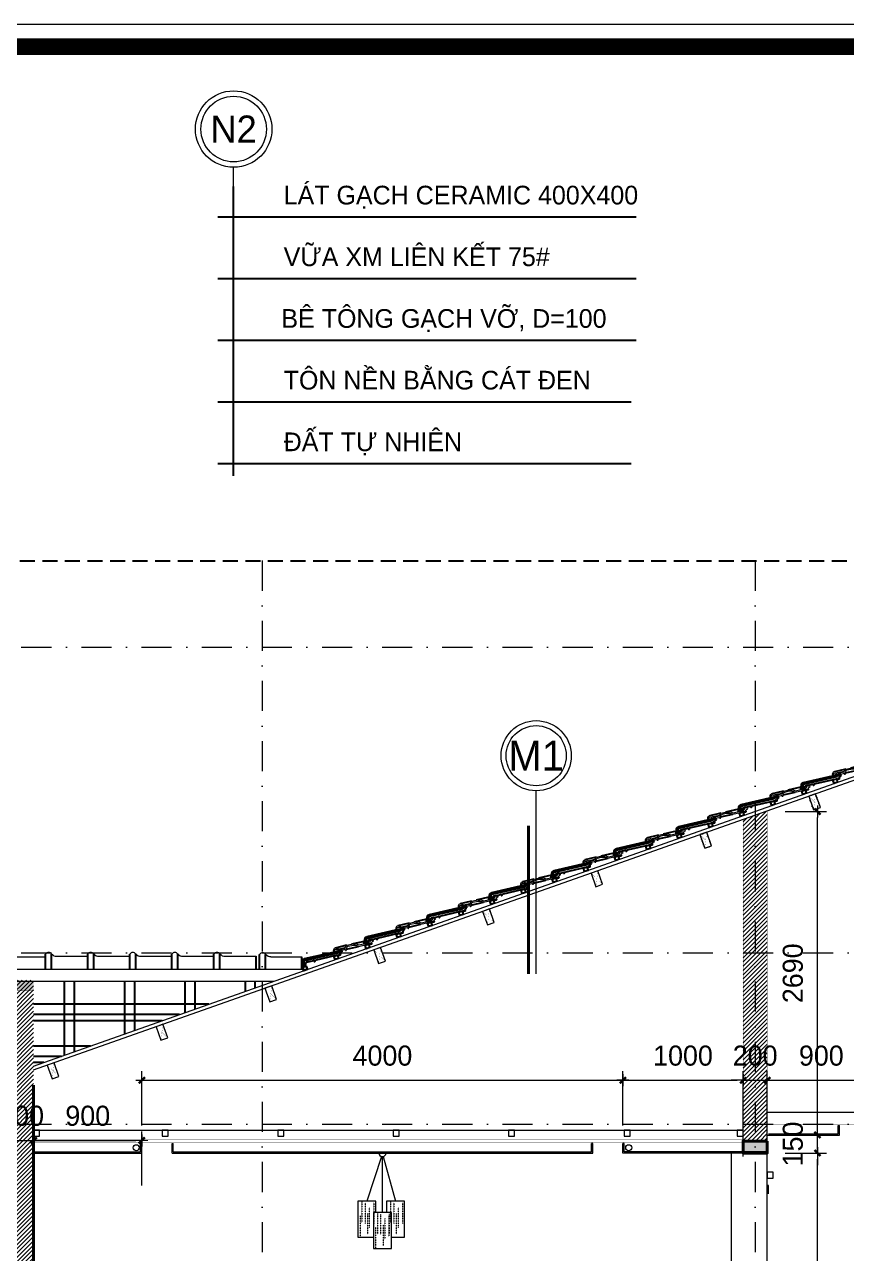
# Model space of a CAD drawing. Header units: millimetres. Extents: x 615730 to 2792744, y 139412 to 597571.
# Drawn here: x 804771 to 811604, y 294070 to 304290 of the extents above; entities that cross this region are included whole.
import ezdxf
from ezdxf.enums import TextEntityAlignment as Align

# ---------------------------------------------------------------- set-up
doc = ezdxf.new("R2010")
doc.units = ezdxf.units.MM
doc.header["$MEASUREMENT"] = 0
doc.header["$PDMODE"] = 34
for name, pattern in [('DASHDOT', [1, 0.5, -0.25, 0, -0.25]), ('DOT2', [0.125, 0, -0.125]), ('HIDDEN2', [0.1875, 0.125, -0.0625])]:
    doc.linetypes.add(name, pattern=pattern)
doc.layers.get('0').update_dxf_attribs({"lineweight": 5})
for name, color, linetype in [('11', 250, 'Continuous'), ('5', 42, 'Continuous'), ('7', 7, 'Continuous'), ('8', 8, 'Continuous'), ('DO', 1, 'Continuous'), ('H', 252, 'Continuous'), ('KICH THUOC', 148, 'Continuous'), ('noi that', 29, 'Continuous'), ('TEXT', 2, 'Continuous'), ('thaydam', 42, 'Continuous')]:
    doc.layers.add(name, color=color, linetype=linetype)
for name, color, linetype, lineweight in [('4', 4, 'Continuous', 18), ('B', 4, 'Continuous', 18), ('CAT', 11, 'Continuous', 40), ('HATCH', 42, 'Continuous', 5), ('KT', 148, 'Continuous', 18), ('manh', 252, 'Continuous', 5), ('NETNGOAITUONG', 1, 'Continuous', 40), ('NetNho', 250, 'Continuous', 13), ('Sieu manh', 155, 'Continuous', 5), ('thay', 7, 'Continuous', 15), ('TIM TRUC', 149, 'DASHDOT', 9), ('VLIEU', 250, 'Continuous', 9)]:
    doc.layers.add(name, color=color, linetype=linetype, lineweight=lineweight)
doc.styles.add('CHUHOA', font='')
doc.styles.add('Ghi chu', font='')
doc.styles.add('VNI-AVO', font='vni-roms.shx')
doc.styles.get('CHUHOA').set_extended_font_data('.VnAvantH')
doc.styles.get('Ghi chu').set_extended_font_data('.VnAvantH')
doc.dimstyles.new('1-50b', dxfattribs={"dimtxt": 167, "dimasz": 50, "dimexe": 75, "dimexo": 150, "dimgap": 120, "dimtad": 1, "dimdec": 0, "dimzin": 12, "dimtxsty": 'VNI-AVO', "dimblk": ']', "dimcen": 0, "dimdle": 50, "dimclrd": 252, "dimclre": 252, "dimclrt": 2, "dimadec": 0, "dimazin": 0, "dimtfac": 1, "dimtdec": 0, "dimtix": 1, "dimtmove": 2, "dimatfit": 0, "dimldrblk": 'OPEN90', "dimfxl": 1, "dimlwd": -1, "dimlwe": -1, "dimarcsym": 0})

# ---------------------------------------------------------------- blocks, each defined once
blk = doc.blocks.new('NGOI-TAY')
at = {"layer": '4'}
blk.add_line((-73903, 12424), (-73819, 12457), dxfattribs=at)
for points in [[(-73990, 12400), (-73962, 12411, -0.176175), (-73904, 12412), (-73811, 12449, -0.414214), (-73810, 12452), (-73802, 12455, -0.327197), (-73788, 12474), (-73791, 12481), (-73792, 12481), (-73795, 12488), (-73798, 12486, 0.414214), (-73801, 12480, -1), (-73806, 12478, 0.783018), (-73815, 12477), (-73819, 12457)], [(-74056, 12363, 0.03122), (-74078, 12371, 0.652394), (-74105, 12339), (-74106, 12338), (-74104, 12334, -0.414214), (-74102, 12333, 0.414214), (-74100, 12332), (-74095, 12334, 0.414214), (-74094, 12336), (-74097, 12345, -0.58715), (-74080, 12361, -0.037186), (-74057, 12352), (-74015, 12368, -0.414214), (-74009, 12366, 0.414214), (-74002, 12363, 0.414214), (-74000, 12369, -0.162278), (-74000, 12385), (-73998, 12392, -0.162278), (-73990, 12400)], [(-74014, 12380), (-74003, 12406), (-73966, 12420, -0.162278), (-73903, 12424, -3.222119)]]:
    blk.add_lwpolyline(points, format="xyb", dxfattribs=at)
blk.add_lwpolyline([(-74014, 12380), (-74056, 12363)], dxfattribs=at)
at = {"layer": '5'}
for p, q in [((-73621, 12589), (-73849, 12499)), ((-73580, 12594), (-73845, 12490)), ((-73583, 12588), (-73845, 12485)), ((-73826, 12476), (-73581, 12573)), ((-73597, 12599), (-73609, 12595)), ((-73603, 12594), (-73551, 12614)), ((-73567, 12580), (-73560, 12583)), ((-73546, 12602), (-73551, 12614)), ((-73856, 12451), (-73859, 12484)), ((-73846, 12449), (-73849, 12485)), ((-74003, 12406), (-74092, 12370)), ((-74060, 12365), (-74013, 12384)), ((-74001, 12374), (-73904, 12412)), ((-73862, 12467), (-73863, 12467)), ((-73857, 12451), (-73863, 12467)), ((-73856, 12451), (-73862, 12467)), ((-73856, 12451), (-73857, 12451)), ((-73857, 12451), (-73855, 12446)), ((-73851, 12445), (-73847, 12446))]:
    blk.add_line(p, q, dxfattribs=at)
for points in [[(-73855, 12495), (-73603, 12594, 0.414214), (-73602, 12595, -0.414214), (-73602, 12597)], [(-73571, 12610), (-73597, 12599, 1)], [(-73560, 12583), (-73558, 12577, -0.414214), (-73559, 12573), (-73573, 12568, -0.300021), (-73577, 12569), (-73581, 12573)], [(-73568, 12577), (-73569, 12572, -0.31059), (-73571, 12569, -1.592487)], [(-73847, 12446), (-73834, 12451, 0.306678), (-73831, 12456), (-73829, 12472, -0.306678), (-73826, 12476)], [(-73846, 12449, -0.25674), (-73829, 12470)], [(-73802, 12455), (-73800, 12449, -0.414214), (-73802, 12445), (-73816, 12440, -0.300021), (-73819, 12440), (-73823, 12444)]]:
    blk.add_lwpolyline(points, format="xyb", dxfattribs=at)
for points in [[(-73552, 12616), (-73602, 12597)], [(-73597, 12599), (-73571, 12610)], [(-73570, 12609), (-73566, 12600), (-73580, 12594), (-73583, 12588)], [(-73798, 12486), (-73828, 12474)], [(-73864, 12460), (-73966, 12420)], [(-73868, 12459), (-73864, 12439)]]:
    blk.add_lwpolyline(points, dxfattribs=at)
for centre, radius, start, end in [((-73567, 12578), 2, 111.4771, 201.4771), ((-73540, 12583), 20.2, 108.2652, 180.7368), ((-73842, 12477), 23, 114.3308, 206.1105), ((-73844, 12485), 15, 111.4771, 186.7336), ((-73844, 12485), 5, 111.4771, 186.7336), ((-73843, 12480), 5, 111.4771, 186.7336), ((-73771, 12492), 5, 21.4771, 111.4771), ((-73762, 12496), 5, 201.4771, 291.4771), ((-73762, 12496), 5, 291.4771, 21.4771), ((-73734, 12507), 25, 189.9402, 201.4771), ((-73855, 12445), 1, 21.4771, 111.4771), ((-73852, 12446), 2, 201.4771, 291.4771), ((-73848, 12448), 2, 291.4771, 21.4771)]:
    blk.add_arc(centre, radius, start, end, dxfattribs=at)
at = {"layer": '7'}
for points in [[(-73609, 12558), (-73582, 12572), (-73568, 12545), (-73595, 12531)], [(-73852, 12429), (-73825, 12443), (-73811, 12417), (-73838, 12402)]]:
    blk.add_lwpolyline(points, close=True, dxfattribs=at)
blk = doc.blocks.new('fgff')
at = {"layer": '4'}
blk.add_lwpolyline([(421530, 348739), (421787, 348739)], dxfattribs=at)
for centre, radius, start, end in [((421462, 348741), 30.3, 34.3098, 145.6902), ((421530, 348797), 57.7, 221.7273, 270.3526)]:
    blk.add_arc(centre, radius, start, end, dxfattribs=at)
at = {"layer": '8'}
for points in [[(421437, 348632), (421437, 348758)], [(421487, 348632), (421487, 348758)], [(421787, 348632), (421787, 348739)]]:
    blk.add_lwpolyline(points, dxfattribs=at)
blk = doc.blocks.new('Ghi chu vat lieu')
blk.add_circle((0, 700), 300)
at = {"layer": 'HATCH'}
blk.add_circle((0, 700), 350, dxfattribs=at)
at = {"layer": 'thay'}
blk.add_line((0, 0), (0, 350), dxfattribs=at)
at = {"layer": 'TEXT', "style": 'Ghi chu', "width": 1.961742}
blk.add_attdef('TRUC', text='', height=300, dxfattribs=at).set_placement((-295, 550), (295, 550), align=Align.FIT)
blk = doc.blocks.new(']')
for p, q in [((1, 0), (-1, 0)), ((0, 1), (0, -1))]:
    blk.add_line(p, q)
at = {"color": 9, "const_width": 0.4}
blk.add_lwpolyline([(-0.51, -0.51), (0.51, 0.51)], dxfattribs=at)
blk = doc.blocks.new('*D481')
at = {"layer": 'DEFPOINTS', "color": 0, "ltscale": 10, "transparency": 16777216}
for p in [(810945, 294905), (811363, 294905), (810945, 291645)]:
    blk.add_point(p, dxfattribs=at)
at = {"layer": 'KT', "color": 252, "ltscale": 10, "transparency": 16777216}
for p, q in [((811095, 294905), (811438, 294905)), ((811363, 291695), (811363, 294855)), ((811095, 291645), (811438, 291645))]:
    blk.add_line(p, q, dxfattribs=at)
at = {"layer": 'KT', "color": 252, "ltscale": 10, "transparency": 16777216, "xscale": 50, "yscale": 50, "zscale": 50}
for p, rotation in [((811363, 294905), 90), ((811363, 291645), 270)]:
    blk.add_blockref(']', p, dxfattribs=dict(at, rotation=rotation))
at = {"layer": 'KT', "color": 2, "ltscale": 10, "transparency": 16777216, "insert": (811159, 293275), "char_height": 167, "attachment_point": 5, "rotation": 90, "style": 'VNI-AVO'}
blk.add_mtext('3260', dxfattribs=at)
blk = doc.blocks.new('_Open90')
at = {"color": 0, "linetype": 'ByBlock', "lineweight": -2}
for p, q in [((0, 0), (-1, 0)), ((-0.5, 0.5), (0, 0)), ((0, 0), (-0.5, -0.5))]:
    blk.add_line(p, q, dxfattribs=at)
blk = doc.blocks.new('*D482')
at = {"layer": 'DEFPOINTS', "color": 0, "ltscale": 10, "transparency": 16777216}
for p in [(810945, 295055), (811363, 295055), (810945, 294905)]:
    blk.add_point(p, dxfattribs=at)
at = {"layer": 'KT', "color": 252, "ltscale": 10, "transparency": 16777216}
for p, q in [((811363, 295105), (811363, 295155)), ((811095, 295055), (811438, 295055)), ((811363, 294905), (811363, 295055)), ((811095, 294905), (811438, 294905)), ((811363, 294855), (811363, 294805))]:
    blk.add_line(p, q, dxfattribs=at)
at = {"layer": 'KT', "color": 252, "ltscale": 10, "transparency": 16777216, "xscale": 50, "yscale": 50, "zscale": 50}
for p, rotation in [((811363, 295055), 270), ((811363, 294905), 90)]:
    blk.add_blockref(']', p, dxfattribs=dict(at, rotation=rotation))
at = {"layer": 'KT', "color": 2, "ltscale": 10, "transparency": 16777216, "insert": (811159, 294980), "char_height": 167, "attachment_point": 5, "rotation": 90, "style": 'VNI-AVO'}
blk.add_mtext('150', dxfattribs=at)
blk = doc.blocks.new('*D483')
at = {"layer": 'DEFPOINTS', "color": 0, "ltscale": 10, "transparency": 16777216}
for p in [(810945, 297745), (811363, 297745), (810945, 295055)]:
    blk.add_point(p, dxfattribs=at)
at = {"layer": 'KT', "color": 252, "ltscale": 10, "transparency": 16777216}
for p, q in [((811095, 297745), (811438, 297745)), ((811363, 295105), (811363, 297695)), ((811095, 295055), (811438, 295055))]:
    blk.add_line(p, q, dxfattribs=at)
at = {"layer": 'KT', "color": 252, "ltscale": 10, "transparency": 16777216, "xscale": 50, "yscale": 50, "zscale": 50}
for p, rotation in [((811363, 297745), 90), ((811363, 295055), 270)]:
    blk.add_blockref(']', p, dxfattribs=dict(at, rotation=rotation))
at = {"layer": 'KT', "color": 2, "ltscale": 10, "transparency": 16777216, "insert": (811159, 296400), "char_height": 167, "attachment_point": 5, "rotation": 90, "style": 'VNI-AVO'}
blk.add_mtext('2690', dxfattribs=at)
blk = doc.blocks.new('*D488')
at = {"layer": 'DEFPOINTS', "color": 0, "ltscale": 10, "transparency": 16777216}
for p in [(804846, 295010), (804846, 294405), (804646, 294322)]:
    blk.add_point(p, dxfattribs=at)
at = {"layer": 'KT', "color": 252, "ltscale": 10, "transparency": 16777216}
for p, q in [((804646, 294472), (804646, 295085)), ((804846, 294555), (804846, 295085)), ((804596, 295010), (804546, 295010)), ((804646, 295010), (804846, 295010)), ((804896, 295010), (804946, 295010))]:
    blk.add_line(p, q, dxfattribs=at)
at = {"layer": 'KT', "color": 252, "ltscale": 10, "transparency": 16777216, "xscale": 50, "yscale": 50, "zscale": 50}
blk.add_blockref(']', (804646, 295010), dxfattribs=at)
at = {"layer": 'KT', "color": 252, "ltscale": 10, "transparency": 16777216, "xscale": 50, "yscale": 50, "zscale": 50, "rotation": 180}
blk.add_blockref(']', (804846, 295010), dxfattribs=at)
at = {"layer": 'KT', "color": 2, "ltscale": 10, "transparency": 16777216, "insert": (804746, 295214), "char_height": 167, "attachment_point": 5, "style": 'VNI-AVO'}
blk.add_mtext('200', dxfattribs=at)
blk = doc.blocks.new('*D489')
at = {"layer": 'DEFPOINTS', "color": 0, "ltscale": 10, "transparency": 16777216}
for p in [(805746, 295010), (805746, 294485), (804846, 294405)]:
    blk.add_point(p, dxfattribs=at)
at = {"layer": 'KT', "color": 252, "ltscale": 10, "transparency": 16777216}
for p, q in [((804846, 294555), (804846, 295085)), ((805746, 294635), (805746, 295085)), ((804896, 295010), (805696, 295010))]:
    blk.add_line(p, q, dxfattribs=at)
at = {"layer": 'KT', "color": 252, "ltscale": 10, "transparency": 16777216, "xscale": 50, "yscale": 50, "zscale": 50, "rotation": 180}
blk.add_blockref(']', (804846, 295010), dxfattribs=at)
at = {"layer": 'KT', "color": 252, "ltscale": 10, "transparency": 16777216, "xscale": 50, "yscale": 50, "zscale": 50}
blk.add_blockref(']', (805746, 295010), dxfattribs=at)
at = {"layer": 'KT', "color": 2, "ltscale": 10, "transparency": 16777216, "insert": (805296, 295214), "char_height": 167, "attachment_point": 5, "style": 'VNI-AVO'}
blk.add_mtext('900', dxfattribs=at)
blk = doc.blocks.new('*D490')
at = {"layer": 'DEFPOINTS', "color": 0, "ltscale": 10, "transparency": 16777216}
for p in [(809746, 295510), (805746, 294985), (809746, 294985)]:
    blk.add_point(p, dxfattribs=at)
at = {"layer": 'KT', "color": 252, "ltscale": 10, "transparency": 16777216}
for p, q in [((805746, 295135), (805746, 295585)), ((809746, 295135), (809746, 295585)), ((805796, 295510), (809696, 295510))]:
    blk.add_line(p, q, dxfattribs=at)
at = {"layer": 'KT', "color": 252, "ltscale": 10, "transparency": 16777216, "xscale": 50, "yscale": 50, "zscale": 50, "rotation": 180}
blk.add_blockref(']', (805746, 295510), dxfattribs=at)
at = {"layer": 'KT', "color": 252, "ltscale": 10, "transparency": 16777216, "xscale": 50, "yscale": 50, "zscale": 50}
blk.add_blockref(']', (809746, 295510), dxfattribs=at)
at = {"layer": 'KT', "color": 2, "ltscale": 10, "transparency": 16777216, "insert": (807746, 295714), "char_height": 167, "attachment_point": 5, "style": 'VNI-AVO'}
blk.add_mtext('4000', dxfattribs=at)
blk = doc.blocks.new('*D491')
at = {"layer": 'DEFPOINTS', "color": 0, "ltscale": 10, "transparency": 16777216}
for p in [(810745, 295510), (810745, 295226), (809745, 294985)]:
    blk.add_point(p, dxfattribs=at)
at = {"layer": 'KT', "color": 252, "ltscale": 10, "transparency": 16777216}
for p, q in [((809745, 295135), (809745, 295585)), ((810745, 295376), (810745, 295585)), ((809795, 295510), (810695, 295510))]:
    blk.add_line(p, q, dxfattribs=at)
at = {"layer": 'KT', "color": 252, "ltscale": 10, "transparency": 16777216, "xscale": 50, "yscale": 50, "zscale": 50, "rotation": 180}
blk.add_blockref(']', (809745, 295510), dxfattribs=at)
at = {"layer": 'KT', "color": 252, "ltscale": 10, "transparency": 16777216, "xscale": 50, "yscale": 50, "zscale": 50}
blk.add_blockref(']', (810745, 295510), dxfattribs=at)
at = {"layer": 'KT', "color": 2, "ltscale": 10, "transparency": 16777216, "insert": (810245, 295714), "char_height": 167, "attachment_point": 5, "style": 'VNI-AVO'}
blk.add_mtext('1000', dxfattribs=at)
blk = doc.blocks.new('*D492')
at = {"layer": 'DEFPOINTS', "color": 0, "ltscale": 10, "transparency": 16777216}
for p in [(810945, 295510), (810945, 294809), (810745, 294726)]:
    blk.add_point(p, dxfattribs=at)
at = {"layer": 'KT', "color": 252, "ltscale": 10, "transparency": 16777216}
for p, q in [((810745, 294876), (810745, 295585)), ((810945, 294959), (810945, 295585)), ((810695, 295510), (810645, 295510)), ((810745, 295510), (810945, 295510)), ((810995, 295510), (811045, 295510))]:
    blk.add_line(p, q, dxfattribs=at)
at = {"layer": 'KT', "color": 252, "ltscale": 10, "transparency": 16777216, "xscale": 50, "yscale": 50, "zscale": 50}
blk.add_blockref(']', (810745, 295510), dxfattribs=at)
at = {"layer": 'KT', "color": 252, "ltscale": 10, "transparency": 16777216, "xscale": 50, "yscale": 50, "zscale": 50, "rotation": 180}
blk.add_blockref(']', (810945, 295510), dxfattribs=at)
at = {"layer": 'KT', "color": 2, "ltscale": 10, "transparency": 16777216, "insert": (810845, 295714), "char_height": 167, "attachment_point": 5, "style": 'VNI-AVO'}
blk.add_mtext('200', dxfattribs=at)
blk = doc.blocks.new('*D493')
at = {"layer": 'DEFPOINTS', "color": 0, "ltscale": 10, "transparency": 16777216}
for p in [(811845, 295510), (810945, 295309), (811845, 295135)]:
    blk.add_point(p, dxfattribs=at)
at = {"layer": 'KT', "color": 252, "ltscale": 10, "transparency": 16777216}
for p, q in [((810945, 295459), (810945, 295585)), ((811845, 295285), (811845, 295585)), ((810995, 295510), (811795, 295510))]:
    blk.add_line(p, q, dxfattribs=at)
at = {"layer": 'KT', "color": 252, "ltscale": 10, "transparency": 16777216, "xscale": 50, "yscale": 50, "zscale": 50, "rotation": 180}
blk.add_blockref(']', (810945, 295510), dxfattribs=at)
at = {"layer": 'KT', "color": 252, "ltscale": 10, "transparency": 16777216, "xscale": 50, "yscale": 50, "zscale": 50}
blk.add_blockref(']', (811845, 295510), dxfattribs=at)
at = {"layer": 'KT', "color": 2, "ltscale": 10, "transparency": 16777216, "insert": (811395, 295714), "char_height": 167, "attachment_point": 5, "style": 'VNI-AVO'}
blk.add_mtext('900', dxfattribs=at)
blk = doc.blocks.new('cvc')
at = {"layer": 'DO'}
blk.add_line((806509, 300538), (806509, 302944), dxfattribs=at)
at = {"layer": 'KICH THUOC'}
for p, q in [((806378, 302692), (809857, 302692)), ((806378, 302179), (809857, 302179)), ((806378, 301666), (809857, 301666)), ((806378, 301153), (809813, 301153)), ((806378, 300640), (809813, 300640))]:
    blk.add_line(p, q, dxfattribs=at)
at = {"layer": 'thaydam', "linetype": 'HIDDEN2', "ltscale": 1000}
blk.add_line((797794, 299831), (824797, 299831), dxfattribs=at)
at = {"layer": 'thay'}
ref = blk.add_blockref('Ghi chu vat lieu', (806509, 302785), dxfattribs=dict(at, xscale=0.9082386168447556, yscale=0.9082386168447556, zscale=0.9082386168447556))
ref.add_attrib('TRUC', 'N2', dxfattribs={"layer": 'TEXT', "height": 225, "style": 'Ghi chu'}).set_placement((806509, 303421), align=Align.MIDDLE_CENTER)
at = {"layer": 'TEXT', "style": 'CHUHOA'}
for s, p in [('l¸t g¹ch ceramic 400x400', (806925, 302794)), ('v÷A xm LI£N KÕT 75#', (806925, 302281)), ('bª t«ng g¹ch vì, d=100', (806906, 301768)), ('t«n nÒn b»ng c¸t ®en', (806925, 301255)), ('§ÊT Tù NHI£N', (806925, 300742))]:
    blk.add_text(s, height=155.52, dxfattribs=at).set_placement(p)
blk = doc.blocks.new('A$C4A1B06D1')
at = {"layer": 'manh'}
blk.add_line((174, 895), (234, 895), dxfattribs=at)
for points in [[(0, 495), (0, 195), (129, 195)], [(150, 400), (150, 495), (0, 495)], [(238, 495), (238, 400)], [(279, 195), (388, 195), (388, 495), (238, 495)], [(129, 400), (129, 100), (279, 100), (279, 400), (129, 400)]]:
    blk.add_lwpolyline(points, dxfattribs=at)
blk.add_arc((204, 895), 30, 180, 0, dxfattribs=at)
at = {"layer": 'Sieu manh', "linetype": 'DOT2', "ltscale": 0.5}
for p, q in [((33, 488), (33, 315)), ((60, 481), (60, 309)), ((95, 446), (95, 273)), ((132, 483), (132, 310)), ((272, 488), (272, 315)), ((298, 481), (298, 309)), ((334, 446), (334, 273)), ((370, 483), (370, 310)), ((18, 373), (18, 200)), ((80, 392), (80, 220)), ((162, 393), (162, 220)), ((189, 386), (189, 214)), ((224, 351), (224, 178)), ((256, 373), (256, 200)), ((261, 388), (261, 215)), ((318, 392), (318, 220)), ((147, 278), (147, 105)), ((209, 297), (209, 125))]:
    blk.add_line(p, q, dxfattribs=at)
at = {"layer": 'Sieu manh'}
for points in [[(197, 866), (75, 495)], [(204, 400), (204, 865)], [(210, 866), (313, 495)]]:
    blk.add_lwpolyline(points, dxfattribs=at)

msp = doc.modelspace()

# ---------------------------------------------------------------- hatches: boundary and pattern name
at = {"layer": 'VLIEU', "ltscale": 10}
h = msp.add_hatch(dxfattribs=at)
h.set_pattern_fill('ANSI31', color=256, scale=200, style=0)
h.set_pattern_definition([(45, (135388.969, 2621.688), (-17.6776695, 17.6776695), [])])
h.paths.add_polyline_path([(810745.3, 297679.9), (810945.3, 297750.6), (810945, 295004.8), (810745.3, 295004.8)])
h = msp.add_hatch(dxfattribs=at)
h.set_pattern_fill('ANSI31', color=256, scale=200, style=0)
h.set_pattern_definition([(45, (135388.969, 2631.688), (-17.6776695, 17.6776695), [])])
edge = h.paths.add_edge_path()
edge.add_line((804645.8, 295407.6), (804645.8, 290605))
h.paths.add_polyline_path([(804645.8, 294005), (804845.8, 294005), (804845.8, 296343.9), (804645.8, 296343.9)])
for points in [[(804845.8, 296253.9), (804645.8, 296253.9), (804645.8, 296333.9), (804845.8, 296333.9)], [(810945, 295004.8), (810745, 295004.8), (810745, 294905), (810945, 294904.8)]]:
    msp.add_hatch(color=7, dxfattribs=at).paths.add_polyline_path(points)

# ---------------------------------------------------------------- linework, layer by layer
at = {"layer": '11'}
for p, q in [((806301.6, 296141.7), (804845.8, 296141.7)), ((806058.4, 296055.8), (804845.8, 296055.8)), ((805913.6, 296004.6), (804845.8, 296004.6)), ((805320, 295794.9), (804845.8, 295794.9)), ((805076.8, 295709), (804845.8, 295709)), ((804931.9, 295657.8), (804845.8, 295657.8))]:
    msp.add_line(p, q, dxfattribs=at)
for points in [[(805103.4, 295718.4), (805103.4, 296333.9)], [(805183.4, 296333.9), (805183.4, 295746.7)], [(805604.5, 295895.4), (805604.5, 296333.9)], [(805684.5, 296333.9), (805684.5, 295923.7)], [(806105.5, 296072.4), (806105.5, 296333.9)], [(806185.5, 296333.9), (806185.5, 296100.7)], [(806606.5, 296249.5), (806606.5, 296333.9)], [(806686.5, 296333.9), (806686.5, 296277.7)]]:
    msp.add_lwpolyline(points, dxfattribs=at)
at = {"layer": '5', "extrusion": (2.78981e-05, 1.30808e-05, 1)}
for p, q in [((807360.4, 296581, -0.1), (807348.7, 296578.3, -0.1)), ((807354.1, 296576.5, -0.1), (807408.7, 296589.1, -0.1)), ((807411.6, 296576.4, -0.1), (807408.7, 296589.1, -0.1)), ((807078.7, 296489.2, -0.1), (807077.7, 296489, -0.1)), ((807081.5, 296472.4, -0.1), (807077.7, 296489, -0.1)), ((807082.5, 296472.7, -0.1), (807078.7, 296489.2, -0.1)), ((807082.7, 296472.7, -0.1), (807085, 296504.9, -0.1)), ((807092.6, 296468.8, -0.1), (807095, 296504.6, -0.1)), ((807335.1, 296574.1, -0.1), (807096.6, 296519, -0.1)), ((807372.6, 296567.4, -0.1), (807098.7, 296504.1, -0.1)), ((807376.4, 296573.4, -0.1), (807098.8, 296509.3, -0.1)), ((807116.2, 296492.8, -0.1), (807373.1, 296552.1, -0.1)), ((807387.2, 296557.4, -0.1), (807395, 296559.2, -0.1)), ((807082.7, 296472.7, -0.1), (807081.5, 296472.4, -0.1)), ((807081.5, 296472.4, -0.1), (807082.6, 296467.6, -0.1)), ((807086.2, 296465.3, -0.1), (807091.1, 296466.5, -0.1))]:
    msp.add_line(p, q, dxfattribs=at)
at = {"layer": '5', "extrusion": (2.78981e-05, 1.30808e-05, 1), "elevation": 26.3}
for points in [[(807089.7, 296515.4), (807354.1, 296576.5, 0.4142136), (807354.8, 296577.7, -0.4142136), (807355.6, 296578.9)], [(807388.4, 296587.5), (807360.4, 296581, 1)], [(807091.1, 296466.4), (807104.4, 296469.5, 0.3066784), (807108.2, 296473.6), (807112.4, 296488.7, -0.3066784), (807116.2, 296492.8)], [(807092.6, 296468.8, -0.2567399), (807111.9, 296486.8)], [(807395, 296559.2), (807396.4, 296553.4, -0.4142136), (807394.1, 296549.8), (807379.5, 296546.4, -0.3000211), (807376.4, 296547.6), (807373.1, 296552.1)], [(807385.7, 296555), (807384.9, 296549.7, -0.3105898), (807382.4, 296547.1, -1.5924874)]]:
    msp.add_lwpolyline(points, format="xyb", dxfattribs=at)
for points in [[(807407.2, 296590.8), (807355.6, 296578.9)], [(807360.4, 296581), (807388.4, 296587.5)], [(807388.7, 296586.5), (807391, 296576.8), (807376.4, 296573.4), (807372.6, 296567.4)], [(807144.9, 296498.6), (807113.8, 296491.4)]]:
    msp.add_lwpolyline(points, dxfattribs=at)
at = {"layer": '5', "extrusion": (2.78981e-05, 1.30808e-05, 1)}
for centre, radius, start, end in [((807100.6, 296496.2, 26.3), 23, 105.86091, 197.64061), ((807100, 296504.4, 26.3), 15, 103.00724, 178.26368), ((807099.8, 296499.2, 26.3), 5, 103.00724, 178.26368), ((807100, 296504.4, 26.3), 5, 103.00724, 178.26368), ((807172.5, 296500.6, 26.3), 5, 13.00724, 103.00724), ((807182.2, 296502.9, 26.3), 5, 193.00724, 283.00724), ((807182.2, 296502.9, 26.3), 5, 283.00724, 13.00724), ((807211.5, 296509.6, 26.3), 25, 181.47028, 193.00724), ((807387.7, 296555.5, 26.3), 2, 103.00724, 193.00724), ((807415, 296556.5, 26.3), 20.2, 99.79527, 172.26695), ((807082.9, 296466.6, 26.3), 1, 13.00724, 103.00724), ((807085.8, 296467.3, 26.3), 2, 193.00724, 283.00724), ((807090.7, 296468.4, 26.3), 2, 283.00724, 13.00724)]:
    msp.add_arc(centre, radius, start, end, dxfattribs=at)
at = {"layer": '7', "extrusion": (2.78981e-05, 1.30808e-05, 1), "elevation": 26.3}
for points in [[(807343.1, 296541.5), (807371.4, 296551.5), (807381.4, 296523.2), (807353.1, 296513.2)], [(807083.8, 296449.9), (807112.1, 296459.9), (807122.1, 296431.6), (807093.8, 296421.6)]]:
    msp.add_lwpolyline(points, close=True, dxfattribs=at)
at = {"layer": 'B'}
for points, elevation in [([(811330.4, 297759.4), (811387, 297779.4), (811347, 297892.5), (811290.5, 297872.5)], -0.2), ([(810425.5, 297439.6), (810482, 297459.6), (810442.1, 297572.8), (810385.5, 297552.8)], -0.2), ([(809520.5, 297119.9), (809577.1, 297139.9), (809537.1, 297253), (809480.5, 297233.1)], -0.1), ([(808619.3, 296801.5), (808675.9, 296821.5), (808635.9, 296934.7), (808579.4, 296914.7)], -0.2), ([(807714.4, 296481.8), (807771, 296501.8), (807731, 296614.9), (807674.4, 296594.9)], -0.1), ([(806809.4, 296162.1), (806866, 296182.1), (806826, 296295.2), (806769.5, 296275.2)], 0), ([(805904.5, 295842.3), (805961, 295862.3), (805921.1, 295975.5), (805864.5, 295955.5)], 0.1), ([(804999.5, 295522.6), (805056.1, 295542.6), (805016.1, 295655.7), (804959.5, 295635.8)], 0.1)]:
    msp.add_lwpolyline(points, close=True, dxfattribs=dict(at, elevation=elevation))
at = {"layer": 'CAT'}
msp.add_line((808961.6, 296394.4, -0.2), (808961.6, 297626, -0.2), dxfattribs=at)
at = {"layer": 'H', "const_width": 138.2}
msp.add_lwpolyline([(797794.4, 285120.6), (824797.2, 285120.6), (824797.2, 304105.6), (797794.4, 304105.6)], close=True, dxfattribs=at)
at = {"layer": 'HATCH'}
for p, q in [((810945.3, 295054.9), (811545.3, 295054.9)), ((810955.3, 295064.9), (811535.3, 295064.9)), ((811535.3, 295064.9), (811535.3, 295135)), ((811535.3, 295135), (811545.3, 295135)), ((811545.3, 295054.9), (811545.3, 295135)), ((805735.8, 294915), (805735.8, 294985)), ((805735.8, 294985), (805745.8, 294985)), ((805745.8, 294905), (805745.8, 294985)), ((805996.8, 294905), (805996.8, 294985)), ((805996.8, 294985), (806006.8, 294985)), ((806006.8, 294915), (806006.8, 294985)), ((809485.3, 294915), (809485.3, 294985)), ((809495.3, 294985), (809485.3, 294985)), ((809495.3, 294905), (809495.3, 294985)), ((809755.3, 294985), (809745.3, 294985)), ((809745.3, 294905), (809745.3, 294985)), ((809755.3, 294915), (809755.3, 294985)), ((804845.8, 294915), (805735.8, 294915)), ((804845.8, 294905), (805745.8, 294905)), ((805996.8, 294905), (809495.3, 294905)), ((806006.8, 294915), (809485.3, 294915)), ((810745.3, 294905), (809745.3, 294905)), ((810945.3, 294915), (809755.3, 294915)), ((810945.3, 294554.9), (810945.3, 294635)), ((810945.3, 294554.9), (810945.3, 294635)), ((810955.3, 294635), (810945.3, 294635)), ((810955.3, 294564.9), (810955.3, 294635))]:
    msp.add_line(p, q, dxfattribs=at)
msp.add_lwpolyline([(810645.3, 291685), (810945.3, 291685), (810945.3, 294905), (810645.3, 294905), (810645.3, 291685)], dxfattribs=at)
at = {"layer": 'NETNGOAITUONG'}
msp.add_line((804845.8, 295468.3), (804845.8, 293835), dxfattribs=at)
at = {"layer": 'NETNGOAITUONG', "const_width": 1}
for points in [[(810745.3, 297679.9), (810945.3, 297750.6), (810945, 295004.8), (810745.3, 295004.8), (810745.3, 297679.9)], [(804645.8, 296333.9), (804845.8, 296333.9), (804845.8, 293955), (804645.8, 293955), (804645.8, 296333.9)], [(804845.8, 296253.9), (804645.8, 296253.9)]]:
    msp.add_lwpolyline(points, dxfattribs=at)
at = {"layer": 'NETNGOAITUONG'}
msp.add_lwpolyline([(810945, 295004.8), (810745, 295004.8), (810745, 294905), (810945, 294904.8)], close=True, dxfattribs=at)
at = {"layer": 'noi that', "ltscale": 10, "const_width": 1}
for points in [[(810945.3, 295165), (822045.4, 295164.9)], [(810945.3, 295145), (822045.4, 295144.9)], [(804845.8, 295015), (810745.3, 295015)], [(804845.8, 294995), (810745.3, 294995)], [(810945.3, 294554.9), (810945.3, 294564.9)]]:
    msp.add_lwpolyline(points, dxfattribs=at)
at = {"layer": 'thay'}
for p, q in [((804845.8, 295627.4, -0.1), (814226, 298941.5, -0.4)), ((804845.8, 295595.6, -0.1), (814236, 298913.2, -0.4)), ((809024.4, 296394.4, -0.2), (809024.4, 297626, -0.2)), ((801095.2, 296433.9), (807128.5, 296433.9)), ((801095.2, 296333.9), (806845.4, 296333.9))]:
    msp.add_line(p, q, dxfattribs=at)
at = {"layer": 'thay', "linetype": 'Continuous'}
msp.add_lwpolyline([(797610, 284936.3), (824981.6, 284936.3), (824981.6, 304289.9), (797610, 304289.9)], close=True, dxfattribs=at)
at = {"layer": 'thay'}
msp.add_lwpolyline([(804845.8, 295045.1), (804895.8, 295045.1), (804895.8, 295095.1), (804845.8, 295095.1)], close=True, dxfattribs=at)
at = {"layer": 'thay', "elevation": 199.5}
for points in [[(805915.5, 295045.1), (805965.5, 295045.1), (805965.5, 295095.1), (805915.5, 295095.1)], [(806875.5, 295045.1), (806925.5, 295045.1), (806925.5, 295095.1), (806875.5, 295095.1)], [(807835.5, 295045.1), (807885.5, 295045.1), (807885.5, 295095.1), (807835.5, 295095.1)], [(808795.5, 295045.1), (808845.5, 295045.1), (808845.5, 295095.1), (808795.5, 295095.1)], [(809755.5, 295045.1), (809805.5, 295045.1), (809805.5, 295095.1), (809755.5, 295095.1)], [(810695.5, 295045.1), (810745.5, 295045.1), (810745.5, 295095.1), (810695.5, 295095.1)], [(810945.3, 294695.1), (810995.3, 294695.1), (810995.3, 294745.1), (810945.3, 294745.1)]]:
    msp.add_lwpolyline(points, close=True, dxfattribs=at)
at = {"layer": 'TIM TRUC', "ltscale": 500}
for p, q in [((806745.8, 299831.5), (806745.8, 287548.1)), ((810845.3, 299831.5), (810845.3, 287548.1)), ((798742.1, 299111.3), (824133, 299111.3)), ((798742.1, 296570.5), (824133, 296570.5)), ((798742.1, 295144.9), (824133, 295144.9))]:
    msp.add_line(p, q, dxfattribs=at)
at = {"layer": 'TIM TRUC', "ltscale": 50, "elevation": -0.1}
for points in [[(811330.4, 297759.4), (811387, 297779.4), (811347, 297892.5), (811290.5, 297872.5)], [(810425.5, 297439.6), (810482, 297459.6), (810442.1, 297572.8), (810385.5, 297552.8)]]:
    msp.add_lwpolyline(points, close=True, dxfattribs=at)
at = {"layer": 'VLIEU'}
for p, q in [((810945.3, 295245.1, -0.3), (822045.4, 295245.1)), ((804845.8, 295095.1), (810745.5, 295095.1, 199.5))]:
    msp.add_line(p, q, dxfattribs=at)
at = {"layer": 'VLIEU', "ltscale": 10, "const_width": 1}
for points, elevation in [([(811290.5, 297872.5), (811387, 297779.4)], -0.1), ([(811330.4, 297759.4), (811347, 297892.5)], -0.1), ([(810385.5, 297552.8), (810482, 297459.6)], -0.1), ([(810425.5, 297439.6), (810442.1, 297572.8)], -0.1), ([(808579.4, 296914.7), (808675.9, 296821.5)], -0.1), ([(808619.3, 296801.5), (808635.9, 296934.7)], -0.1), ([(807674.4, 296594.9), (807771, 296501.8)], 0), ([(807714.4, 296481.8), (807731, 296614.9)], 0), ([(806769.5, 296275.2), (806866, 296182.1)], 0), ([(806809.4, 296162.1), (806826, 296295.2)], 0), ([(805904.5, 295842.3), (805921.1, 295975.5)], 0.1), ([(805864.5, 295955.5), (805961, 295862.3)], 0.1), ([(804959.5, 295635.8), (805056.1, 295542.6)], 0.2), ([(804999.5, 295522.6), (805016.1, 295655.7)], 0.2)]:
    msp.add_lwpolyline(points, dxfattribs=dict(at, elevation=elevation))
for points in [[(809480.5, 297233.1), (809577.1, 297139.9)], [(809520.5, 297119.9), (809537.1, 297253)], [(804845.8, 296253.9), (804645.8, 296253.9), (804645.8, 296333.9), (804845.8, 296333.9), (804845.8, 296253.9)]]:
    msp.add_lwpolyline(points, dxfattribs=at)
at = {"layer": 'VLIEU', "ltscale": 10}
for centre in [(805699, 294949.1), (809793.9, 294949.1)]:
    msp.add_circle(centre, 24.7, dxfattribs=at)

# ---------------------------------------------------------------- block references
at = {"extrusion": (2.78981e-05, 1.30808e-05, 1)}
for p, rotation in [((882966.6, 274927.9, 26.3), 351.5301213007478), ((882448, 274744.7, 26.3), 351.530121300723), ((881929.4, 274561.5, 26.3), 351.530121300723), ((881410.8, 274378.2, 26.3), 351.530121300723), ((880892.2, 274195, 26.3), 351.530121300723), ((880373.6, 274011.8, 26.3), 351.5301213007479), ((879855.1, 273828.6, 26.3), 351.5301213007479), ((879336.5, 273645.4, 26.3), 351.5301213007479), ((878817.9, 273462.1, 26.3), 351.5301213007478)]:
    msp.add_blockref('NGOI-TAY', p, dxfattribs=dict(at, rotation=rotation))
at = {"layer": '8'}
for p in [(383158.3, -52200.9), (383508.3, -52198.1), (383858.3, -52198.1), (384208.3, -52198.1), (384558.3, -52198.1), (384908.3, -52198.1), (385288.1, -52200.9)]:
    msp.add_blockref('fgff', p, dxfattribs=at)
at = {"layer": 'KT'}
msp.add_blockref('cvc', (0, 0), dxfattribs=at)
at = {"layer": 'NetNho'}
msp.add_blockref('A$C4A1B06D1', (807542, 294010), dxfattribs=at)
at = {"layer": 'thay'}
ref = msp.add_blockref('Ghi chu vat lieu', (809024.4, 297626, -0.2), dxfattribs=dict(at, xscale=0.8333333332557231, yscale=0.8333333332557231, zscale=0.8333333332557231))
ref.add_attrib('TRUC', 'M1', dxfattribs={"layer": 'TEXT', "height": 250, "style": 'Ghi chu'}).set_placement((809024.4, 298209.3, -0.2), align=Align.MIDDLE_CENTER)

# ---------------------------------------------------------------- dimensions: what is measured, and where the dimension line sits
at = {"layer": 'KT', "ltscale": 10}
for base, p1, p2, picture, middle in [((811362.5, 297744.6), (810945.3, 295054.9), (810945.3, 297744.6), '*D483', (811159, 296399.8)), ((811362.5, 295054.9), (810945.3, 294905), (810945.3, 295054.9), '*D482', (811159, 294979.9)), ((811362.5, 294905), (810945.3, 291645), (810945.3, 294905), '*D481', (811159, 293275))]:
    dim = msp.add_linear_dim(base=base, p1=p1, p2=p2, angle=90, dimstyle='1-50b', dxfattribs=at)
    dim.commit()
    dim.dimension.update_dxf_attribs({"geometry": picture, "text_midpoint": middle})
for base, p1, p2, picture, middle in [((809746.2656, 295510.2631), (805745.8057, 294984.9533), (809746.2656, 294984.9561), '*D490', (807746.0356, 295713.7631)), ((810745.3, 295510.3), (809745.3, 294985), (810745.3, 295226), '*D491', (810245.3, 295713.8)), ((810945.3, 295510.3), (810745.3, 294726), (810945.3, 294809.2), '*D492', (810845.3, 295713.8)), ((811845.3, 295510.3), (810945.3, 295309.2), (811845.3, 295135), '*D493', (811395.3, 295713.8)), ((804845.8, 295010.3), (804645.8, 294321.7), (804845.8, 294405), '*D488', (804745.8, 295213.8)), ((805745.8, 295010.3), (804845.8, 294405), (805745.8, 294485), '*D489', (805295.8, 295213.8))]:
    dim = msp.add_linear_dim(base=base, p1=p1, p2=p2, dimstyle='1-50b', dxfattribs=at)
    dim.commit()
    dim.dimension.update_dxf_attribs({"geometry": picture, "text_midpoint": middle})

doc.saveas('drawing.dxf')
